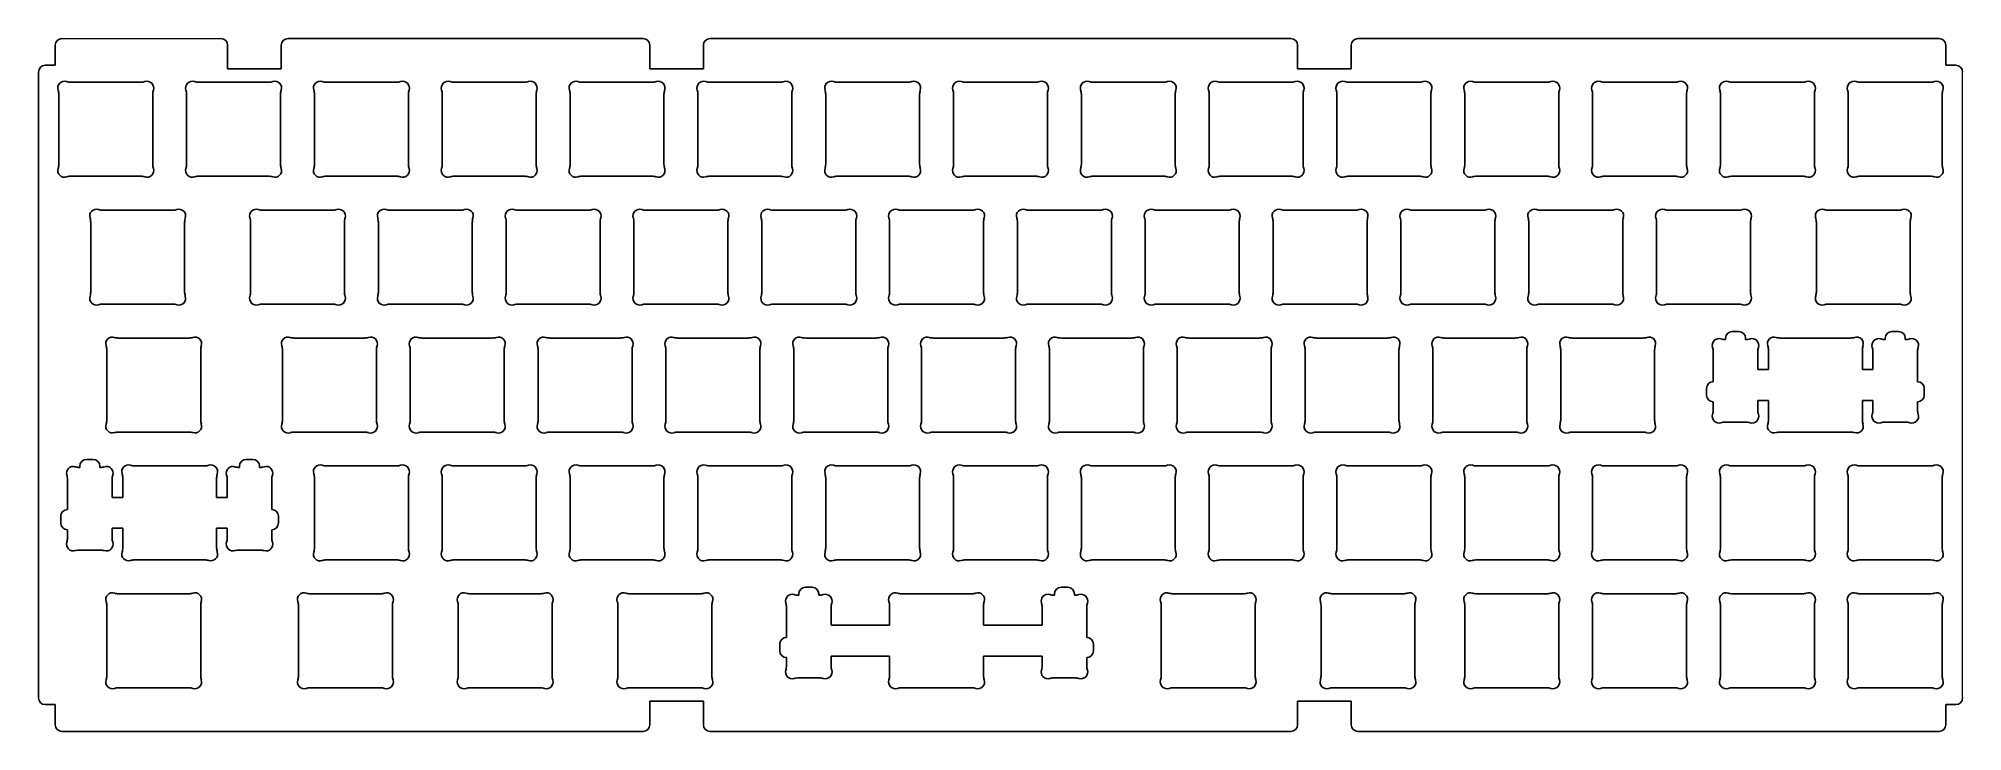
# Model space of a CAD drawing. Header units: millimetres. Extents: x 2769 to 3056, y 1000 to 1103.
import ezdxf

# ---------------------------------------------------------------- set-up
doc = ezdxf.new("R2010")
doc.units = ezdxf.units.MM

# ---------------------------------------------------------------- blocks, each defined once
blk = doc.blocks.new('*U5')
for p, q in [((-5.22, 7), (5.22, 7)), ((-7, 5.22), (-7, -5.22)), ((7, 5.22), (7, -5.22)), ((-5.22, -7), (5.22, -7))]:
    blk.add_line(p, q)
for centre, radius, start, end in [((-6.15, 6.15), 1, 72.0237, 197.9763), ((-9, 5.22), 2, 0, 17.9763), ((-5.22, 9), 2, 252.0237, 270), ((5.22, 9), 2, 270, 287.9763), ((6.15, 6.15), 1, 342.0237, 107.9763), ((9, 5.22), 2, 162.0237, 180), ((-9, -5.22), 2, 342.0237, 0), ((9, -5.22), 2, 180, 197.9763), ((-6.15, -6.15), 1, 162.0237, 287.9763), ((-5.22, -9), 2, 90, 107.9763), ((5.22, -9), 2, 72.0237, 90), ((6.15, -6.15), 1, 252.0237, 17.9763)]:
    blk.add_arc(centre, radius, start, end)
blk = doc.blocks.new('*U6')
at = {"color": 0, "linetype": 'ByBlock', "lineweight": -2, "transparency": 16777216}
for p in [(0, 0), (19.05, 0), (38.1, 0), (57.15, 0), (76.2, 0), (95.25, 0), (114.3, 0), (133.35, 0), (152.4, 0), (171.45, 0), (190.5, 0), (209.55, 0), (228.6, 0), (247.65, 0), (266.7, 0)]:
    blk.add_blockref('*U5', p, dxfattribs=at)
blk = doc.blocks.new('*U9')
for p, q in [((-5.22, 7), (5.22, 7)), ((-7, 5.22), (-7, -5.22)), ((7, 5.22), (7, -5.22)), ((-5.22, -7), (5.22, -7))]:
    blk.add_line(p, q)
for centre, radius, start, end in [((-6.15, 6.15), 1, 72.0237, 197.9763), ((-9, 5.22), 2, 0, 17.9763), ((-5.22, 9), 2, 252.0237, 270), ((5.22, 9), 2, 270, 287.9763), ((6.15, 6.15), 1, 342.0237, 107.9763), ((9, 5.22), 2, 162.0237, 180), ((-9, -5.22), 2, 342.0237, 0), ((9, -5.22), 2, 180, 197.9763), ((-6.15, -6.15), 1, 162.0237, 287.9763), ((-5.22, -9), 2, 90, 107.9763), ((5.22, -9), 2, 72.0237, 90), ((6.15, -6.15), 1, 252.0237, 17.9763)]:
    blk.add_arc(centre, radius, start, end)
blk = doc.blocks.new('*U10')
at = {"color": 0, "linetype": 'ByBlock', "lineweight": -2, "transparency": 16777216}
for p in [(0, 0), (19.05, 0), (38.1, 0), (57.15, 0), (76.2, 0), (95.25, 0), (114.3, 0), (133.35, 0), (152.4, 0), (171.45, 0), (190.5, 0)]:
    blk.add_blockref('*U9', p, dxfattribs=at)
blk = doc.blocks.new('*U11')
for p, q in [((-5.22, 7), (5.22, 7)), ((-7, 5.22), (-7, -5.22)), ((7, 5.22), (7, -5.22)), ((-5.22, -7), (5.22, -7))]:
    blk.add_line(p, q)
for centre, radius, start, end in [((-6.15, 6.15), 1, 72.0237, 197.9763), ((-9, 5.22), 2, 0, 17.9763), ((-5.22, 9), 2, 252.0237, 270), ((5.22, 9), 2, 270, 287.9763), ((6.15, 6.15), 1, 342.0237, 107.9763), ((9, 5.22), 2, 162.0237, 180), ((-9, -5.22), 2, 342.0237, 0), ((9, -5.22), 2, 180, 197.9763), ((-6.15, -6.15), 1, 162.0237, 287.9763), ((-5.22, -9), 2, 90, 107.9763), ((5.22, -9), 2, 72.0237, 90), ((6.15, -6.15), 1, 252.0237, 17.9763)]:
    blk.add_arc(centre, radius, start, end)
blk = doc.blocks.new('*U12')
at = {"color": 0, "linetype": 'ByBlock', "lineweight": -2, "transparency": 16777216}
for p in [(0, 0), (19.05, 0), (38.1, 0), (57.15, 0), (76.2, 0), (95.25, 0), (114.3, 0), (133.35, 0), (152.4, 0), (171.45, 0), (190.5, 0), (209.55, 0), (228.6, 0)]:
    blk.add_blockref('*U11', p, dxfattribs=at)
blk = doc.blocks.new('*U13')
for p, q in [((-5.22, 7), (5.22, 7)), ((-7, 5.22), (-7, -5.22)), ((7, 5.22), (7, -5.22)), ((-5.22, -7), (5.22, -7))]:
    blk.add_line(p, q)
for centre, radius, start, end in [((-6.15, 6.15), 1, 72.0237, 197.9763), ((-9, 5.22), 2, 0, 17.9763), ((-5.22, 9), 2, 252.0237, 270), ((5.22, 9), 2, 270, 287.9763), ((6.15, 6.15), 1, 342.0237, 107.9763), ((9, 5.22), 2, 162.0237, 180), ((-9, -5.22), 2, 342.0237, 0), ((9, -5.22), 2, 180, 197.9763), ((-6.15, -6.15), 1, 162.0237, 287.9763), ((-5.22, -9), 2, 90, 107.9763), ((5.22, -9), 2, 72.0237, 90), ((6.15, -6.15), 1, 252.0237, 17.9763)]:
    blk.add_arc(centre, radius, start, end)
blk = doc.blocks.new('*U14')
at = {"color": 0, "linetype": 'ByBlock', "lineweight": -2, "transparency": 16777216}
for p in [(0, 0), (23.8125, 0), (47.625, 0)]:
    blk.add_blockref('*U13', p, dxfattribs=at)
blk = doc.blocks.new('*U15')
for p, q in [((-5.22, 7), (5.22, 7)), ((-7, 5.22), (-7, -5.22)), ((7, 5.22), (7, -5.22)), ((-5.22, -7), (5.22, -7))]:
    blk.add_line(p, q)
for centre, radius, start, end in [((-6.15, 6.15), 1, 72.0237, 197.9763), ((-9, 5.22), 2, 0, 17.9763), ((-5.22, 9), 2, 252.0237, 270), ((5.22, 9), 2, 270, 287.9763), ((6.15, 6.15), 1, 342.0237, 107.9763), ((9, 5.22), 2, 162.0237, 180), ((-9, -5.22), 2, 342.0237, 0), ((9, -5.22), 2, 180, 197.9763), ((-6.15, -6.15), 1, 162.0237, 287.9763), ((-5.22, -9), 2, 90, 107.9763), ((5.22, -9), 2, 72.0237, 90), ((6.15, -6.15), 1, 252.0237, 17.9763)]:
    blk.add_arc(centre, radius, start, end)
blk = doc.blocks.new('*U16')
at = {"color": 0, "linetype": 'ByBlock', "lineweight": -2, "transparency": 16777216}
for p in [(0, 0), (19.05, 0), (38.1, 0), (57.15, 0)]:
    blk.add_blockref('*U15', p, dxfattribs=at)

msp = doc.modelspace()

# ---------------------------------------------------------------- linework, layer by layer
for p, q in [((2771.31, 1101.91), (2771.31, 1098.91)), ((2797, 1101.91), (2797, 1098.41)), ((2805, 1101.91), (2805, 1098.41)), ((2806, 1102.91), (2858.91, 1102.91)), ((2859.91, 1101.91), (2859.91, 1098.41)), ((2867.91, 1101.91), (2867.91, 1098.41)), ((2868.91, 1102.91), (2955.46, 1102.91)), ((2956.46, 1101.91), (2956.46, 1098.41)), ((2964.46, 1101.91), (2964.46, 1098.41)), ((3052.06, 1102.91), (2965.46, 1102.91)), ((3053.06, 1101.91), (3053.06, 1098.91)), ((2769.81, 1098.91), (2771.31, 1098.91)), ((2797, 1098.41), (2805, 1098.41)), ((2859.91, 1098.41), (2867.91, 1098.41)), ((2956.46, 1098.41), (2964.46, 1098.41)), ((3053.06, 1098.91), (3054.56, 1098.91)), ((2776.59, 1075.55), (2776.59, 1065.11)), ((2778.37, 1077.33), (2788.81, 1077.33)), ((2790.59, 1075.55), (2790.59, 1065.11)), ((2800.41, 1075.55), (2800.41, 1065.11)), ((2802.19, 1077.33), (2812.63, 1077.33)), ((2814.41, 1075.55), (2814.41, 1065.11)), ((2819.46, 1075.55), (2819.46, 1065.11)), ((2821.24, 1077.33), (2831.68, 1077.33)), ((2833.46, 1075.55), (2833.46, 1065.11)), ((2838.51, 1075.55), (2838.51, 1065.11)), ((2840.29, 1077.33), (2850.73, 1077.33)), ((2852.51, 1075.55), (2852.51, 1065.11)), ((2857.56, 1075.55), (2857.56, 1065.11)), ((2859.34, 1077.33), (2869.78, 1077.33)), ((2871.56, 1075.55), (2871.56, 1065.11)), ((2876.61, 1075.55), (2876.61, 1065.11)), ((2878.39, 1077.33), (2888.83, 1077.33)), ((2890.61, 1075.55), (2890.61, 1065.11)), ((2895.66, 1075.55), (2895.66, 1065.11)), ((2897.44, 1077.33), (2907.88, 1077.33)), ((2909.66, 1075.55), (2909.66, 1065.11)), ((2914.71, 1075.55), (2914.71, 1065.11)), ((2916.49, 1077.33), (2926.93, 1077.33)), ((2928.71, 1075.55), (2928.71, 1065.11)), ((2933.76, 1075.55), (2933.76, 1065.11)), ((2935.54, 1077.33), (2945.98, 1077.33)), ((2947.76, 1075.55), (2947.76, 1065.11)), ((2952.81, 1075.55), (2952.81, 1065.11)), ((2954.59, 1077.33), (2965.03, 1077.33)), ((2966.81, 1075.55), (2966.81, 1065.11)), ((2971.86, 1075.55), (2971.86, 1065.11)), ((2973.64, 1077.33), (2984.08, 1077.33)), ((2985.86, 1075.55), (2985.86, 1065.11)), ((2990.91, 1075.55), (2990.91, 1065.11)), ((2992.69, 1077.33), (3003.13, 1077.33)), ((3004.91, 1075.55), (3004.91, 1065.11)), ((3009.96, 1075.55), (3009.96, 1065.11)), ((3011.74, 1077.33), (3022.18, 1077.33)), ((3023.96, 1075.55), (3023.96, 1065.11)), ((3033.77, 1075.55), (3033.77, 1065.11)), ((3035.55, 1077.33), (3045.99, 1077.33)), ((3047.77, 1075.55), (3047.77, 1065.11)), ((2778.37, 1063.33), (2788.81, 1063.33)), ((2802.19, 1063.33), (2812.63, 1063.33)), ((2821.24, 1063.33), (2831.68, 1063.33)), ((2840.29, 1063.33), (2850.73, 1063.33)), ((2859.34, 1063.33), (2869.78, 1063.33)), ((2878.39, 1063.33), (2888.83, 1063.33)), ((2897.44, 1063.33), (2907.88, 1063.33)), ((2916.49, 1063.33), (2926.93, 1063.33)), ((2935.54, 1063.33), (2945.98, 1063.33)), ((2954.59, 1063.33), (2965.03, 1063.33)), ((2973.64, 1063.33), (2984.08, 1063.33)), ((2992.69, 1063.33), (3003.13, 1063.33)), ((3011.74, 1063.33), (3022.18, 1063.33)), ((3035.55, 1063.33), (3045.99, 1063.33)), ((2780.75, 1058.28), (2791.2, 1058.28)), ((3020.23, 1058.25), (3020.23, 1058.05)), ((3021.23, 1059.25), (3022.23, 1059.25)), ((3023.23, 1058.25), (3023.23, 1058.05)), ((3038.85, 1058.28), (3028.4, 1058.28)), ((3044.03, 1058.25), (3044.03, 1058.05)), ((3046.03, 1059.25), (3045.03, 1059.25)), ((3047.03, 1058.25), (3047.03, 1058.05)), ((2778.98, 1056.5), (2778.98, 1046.06)), ((2792.98, 1056.5), (2792.98, 1046.06)), ((3018.4, 1056.27), (3018.4, 1051.78)), ((3020.18, 1058.05), (3020.23, 1058.05)), ((3023.27, 1058.05), (3023.23, 1058.05)), ((3025.05, 1053.58), (3025.05, 1056.27)), ((3026.63, 1056.5), (3026.63, 1053.58)), ((3040.63, 1056.5), (3040.63, 1053.58)), ((3042.2, 1053.58), (3042.2, 1056.27)), ((3043.98, 1058.05), (3044.03, 1058.05)), ((3047.07, 1058.05), (3047.03, 1058.05)), ((3048.85, 1056.27), (3048.85, 1051.78)), ((3026.63, 1053.58), (3025.05, 1053.58)), ((3040.63, 1053.58), (3042.2, 1053.58)), ((3017.4, 1050.78), (3017.4, 1049.78)), ((3049.85, 1050.78), (3049.85, 1049.78)), ((3018.4, 1047.53), (3018.4, 1048.78)), ((3025.05, 1047.53), (3025.05, 1048.98)), ((3026.63, 1048.98), (3025.05, 1048.98)), ((3026.63, 1048.98), (3026.63, 1046.06)), ((3040.63, 1048.98), (3040.63, 1046.06)), ((3040.63, 1048.98), (3042.2, 1048.98)), ((3042.2, 1047.53), (3042.2, 1048.98)), ((3048.85, 1047.53), (3048.85, 1048.78)), ((2780.75, 1044.28), (2791.2, 1044.28)), ((3020.18, 1045.75), (3023.27, 1045.75)), ((3038.85, 1044.28), (3028.4, 1044.28)), ((3047.07, 1045.75), (3043.98, 1045.75)), ((2774.91, 1039), (2774.96, 1039)), ((2774.96, 1039.2), (2774.96, 1039)), ((2775.96, 1040.2), (2776.96, 1040.2)), ((2777.96, 1039.2), (2777.96, 1039)), ((2778, 1039), (2777.96, 1039)), ((2793.58, 1039.23), (2783.14, 1039.23)), ((2798.71, 1039), (2798.76, 1039)), ((2798.76, 1039.2), (2798.76, 1039)), ((2800.76, 1040.2), (2799.76, 1040.2)), ((2801.76, 1039.2), (2801.76, 1039)), ((2801.8, 1039), (2801.76, 1039)), ((2773.13, 1037.22), (2773.13, 1032.73)), ((2779.78, 1034.53), (2779.78, 1037.22)), ((2781.36, 1037.45), (2781.36, 1034.53)), ((2795.36, 1037.45), (2795.36, 1034.53)), ((2796.93, 1034.53), (2796.93, 1037.22)), ((2803.58, 1037.22), (2803.58, 1032.73)), ((2781.36, 1034.53), (2779.78, 1034.53)), ((2795.36, 1034.53), (2796.93, 1034.53)), ((2772.13, 1031.73), (2772.13, 1030.73)), ((2773.13, 1028.48), (2773.13, 1029.73)), ((2781.36, 1029.93), (2779.78, 1029.93)), ((2779.78, 1028.48), (2779.78, 1029.93)), ((2781.36, 1029.93), (2781.36, 1027.01)), ((2795.36, 1029.93), (2796.93, 1029.93)), ((2795.36, 1029.93), (2795.36, 1027.01)), ((2796.93, 1028.48), (2796.93, 1029.93)), ((2803.58, 1028.48), (2803.58, 1029.73)), ((2804.58, 1031.73), (2804.58, 1030.73)), ((2774.91, 1026.7), (2778, 1026.7)), ((2801.8, 1026.7), (2798.71, 1026.7)), ((2793.58, 1025.23), (2783.14, 1025.23)), ((2883.11, 1021.15), (2884.11, 1021.15)), ((2922.21, 1021.15), (2921.21, 1021.15)), ((2778.98, 1018.4), (2778.98, 1007.96)), ((2780.75, 1020.18), (2791.2, 1020.18)), ((2792.98, 1018.4), (2792.98, 1007.96)), ((2880.28, 1018.17), (2880.28, 1013.68)), ((2882.06, 1019.95), (2882.11, 1019.95)), ((2882.11, 1020.15), (2882.11, 1019.95)), ((2885.11, 1020.15), (2885.11, 1019.95)), ((2885.15, 1019.95), (2885.11, 1019.95)), ((2886.93, 1015.48), (2886.93, 1018.17)), ((2895.66, 1018.4), (2895.66, 1015.48)), ((2907.88, 1020.18), (2897.44, 1020.18)), ((2909.66, 1018.4), (2909.66, 1015.48)), ((2918.38, 1015.48), (2918.38, 1018.17)), ((2920.16, 1019.95), (2920.21, 1019.95)), ((2920.21, 1020.15), (2920.21, 1019.95)), ((2923.21, 1020.15), (2923.21, 1019.95)), ((2923.25, 1019.95), (2923.21, 1019.95)), ((2925.03, 1018.17), (2925.03, 1013.68)), ((2936.14, 1018.4), (2936.14, 1007.96)), ((2937.92, 1020.18), (2948.36, 1020.18)), ((2950.14, 1018.4), (2950.14, 1007.96)), ((2959.95, 1018.4), (2959.95, 1007.96)), ((2961.73, 1020.18), (2972.17, 1020.18)), ((2973.95, 1018.4), (2973.95, 1007.96)), ((2886.93, 1015.48), (2895.66, 1015.48)), ((2909.66, 1015.48), (2918.38, 1015.48)), ((2879.28, 1012.68), (2879.28, 1011.68)), ((2926.03, 1012.68), (2926.03, 1011.68)), ((2880.28, 1009.43), (2880.28, 1010.68)), ((2886.93, 1009.43), (2886.93, 1010.88)), ((2886.93, 1010.88), (2895.66, 1010.88)), ((2895.66, 1010.88), (2895.66, 1007.96)), ((2909.66, 1010.88), (2909.66, 1007.96)), ((2909.66, 1010.88), (2918.38, 1010.88)), ((2918.38, 1009.43), (2918.38, 1010.88)), ((2925.03, 1009.43), (2925.03, 1010.68)), ((2882.06, 1007.65), (2885.15, 1007.65)), ((2923.25, 1007.65), (2920.16, 1007.65)), ((2769.81, 1003.66), (2771.31, 1003.66)), ((2771.31, 1000.66), (2771.31, 1003.66)), ((2780.75, 1006.18), (2791.2, 1006.18)), ((2859.91, 1004.16), (2867.91, 1004.16)), ((2859.91, 1000.66), (2859.91, 1004.16)), ((2867.91, 1000.66), (2867.91, 1004.16)), ((2907.88, 1006.18), (2897.44, 1006.18)), ((2937.92, 1006.18), (2948.36, 1006.18)), ((2956.46, 1004.16), (2964.46, 1004.16)), ((2956.46, 1000.66), (2956.46, 1004.16)), ((2961.73, 1006.18), (2972.17, 1006.18)), ((2964.46, 1000.66), (2964.46, 1004.16)), ((3053.06, 1000.66), (3053.06, 1003.66)), ((3053.06, 1003.66), (3054.56, 1003.66)), ((2772.31, 999.66), (2858.91, 999.66)), ((2955.46, 999.66), (2868.91, 999.66)), ((3052.06, 999.66), (2965.46, 999.66))]:
    msp.add_line(p, q)
at = {"color": 7, "linetype": 'Continuous', "lineweight": 13, "ltscale": 0.004204}
msp.add_line((2772.31, 1102.91), (2796, 1102.91), dxfattribs=at)
at = {"linetype": 'Continuous'}
msp.add_line((2768.81, 1097.91), (2768.81, 1004.66), dxfattribs=at)
at = {"color": 7, "linetype": 'Continuous', "lineweight": 13, "ltscale": 0.027756}
msp.add_line((3055.56, 1004.66), (3055.56, 1097.91), dxfattribs=at)
for centre, radius, start, end in [((2772.31, 1101.91), 1, 90, 180), ((2796, 1101.91), 1, 0, 90), ((2806, 1101.91), 1, 90, 180), ((2858.91, 1101.91), 1, 0, 90), ((2868.91, 1101.91), 1, 90, 180), ((2955.46, 1101.91), 1, 0, 90), ((2965.46, 1101.91), 1, 90, 180), ((3052.06, 1101.91), 1, 0, 90), ((2769.81, 1097.91), 1, 90, 180), ((3054.56, 1097.91), 1, 0, 90), ((2777.45, 1076.48), 1, 72.0237, 197.9763), ((2774.59, 1075.55), 2, 0, 17.9763), ((2778.37, 1079.33), 2, 252.0237, 270), ((2788.81, 1079.33), 2, 270, 287.9763), ((2789.74, 1076.48), 1, 342.0237, 107.9763), ((2792.59, 1075.55), 2, 162.0237, 180), ((2801.26, 1076.48), 1, 72.0237, 197.9763), ((2798.41, 1075.55), 2, 0, 17.9763), ((2802.19, 1079.33), 2, 252.0237, 270), ((2812.63, 1079.33), 2, 270, 287.9763), ((2813.55, 1076.48), 1, 342.0237, 107.9763), ((2816.41, 1075.55), 2, 162.0237, 180), ((2820.31, 1076.48), 1, 72.0237, 197.9763), ((2817.46, 1075.55), 2, 0, 17.9763), ((2821.24, 1079.33), 2, 252.0237, 270), ((2831.68, 1079.33), 2, 270, 287.9763), ((2832.6, 1076.48), 1, 342.0237, 107.9763), ((2835.46, 1075.55), 2, 162.0237, 180), ((2839.36, 1076.48), 1, 72.0237, 197.9763), ((2836.51, 1075.55), 2, 0, 17.9763), ((2840.29, 1079.33), 2, 252.0237, 270), ((2850.73, 1079.33), 2, 270, 287.9763), ((2851.65, 1076.48), 1, 342.0237, 107.9763), ((2854.51, 1075.55), 2, 162.0237, 180), ((2858.41, 1076.48), 1, 72.0237, 197.9763), ((2855.56, 1075.55), 2, 0, 17.9763), ((2859.34, 1079.33), 2, 252.0237, 270), ((2869.78, 1079.33), 2, 270, 287.9763), ((2870.7, 1076.48), 1, 342.0237, 107.9763), ((2873.56, 1075.55), 2, 162.0237, 180), ((2877.46, 1076.48), 1, 72.0237, 197.9763), ((2874.61, 1075.55), 2, 0, 17.9763), ((2878.39, 1079.33), 2, 252.0237, 270), ((2888.83, 1079.33), 2, 270, 287.9763), ((2889.75, 1076.48), 1, 342.0237, 107.9763), ((2892.61, 1075.55), 2, 162.0237, 180), ((2896.51, 1076.48), 1, 72.0237, 197.9763), ((2893.66, 1075.55), 2, 0, 17.9763), ((2897.44, 1079.33), 2, 252.0237, 270), ((2907.88, 1079.33), 2, 270, 287.9763), ((2908.8, 1076.48), 1, 342.0237, 107.9763), ((2911.66, 1075.55), 2, 162.0237, 180), ((2915.56, 1076.48), 1, 72.0237, 197.9763), ((2912.71, 1075.55), 2, 0, 17.9763), ((2916.49, 1079.33), 2, 252.0237, 270), ((2926.93, 1079.33), 2, 270, 287.9763), ((2927.85, 1076.48), 1, 342.0237, 107.9763), ((2930.71, 1075.55), 2, 162.0237, 180), ((2934.61, 1076.48), 1, 72.0237, 197.9763), ((2931.76, 1075.55), 2, 0, 17.9763), ((2935.54, 1079.33), 2, 252.0237, 270), ((2945.98, 1079.33), 2, 270, 287.9763), ((2946.9, 1076.48), 1, 342.0237, 107.9763), ((2949.76, 1075.55), 2, 162.0237, 180), ((2953.66, 1076.48), 1, 72.0237, 197.9763), ((2950.81, 1075.55), 2, 0, 17.9763), ((2954.59, 1079.33), 2, 252.0237, 270), ((2965.03, 1079.33), 2, 270, 287.9763), ((2965.95, 1076.48), 1, 342.0237, 107.9763), ((2968.81, 1075.55), 2, 162.0237, 180), ((2972.71, 1076.48), 1, 72.0237, 197.9763), ((2969.86, 1075.55), 2, 0, 17.9763), ((2973.64, 1079.33), 2, 252.0237, 270), ((2984.08, 1079.33), 2, 270, 287.9763), ((2985, 1076.48), 1, 342.0237, 107.9763), ((2987.86, 1075.55), 2, 162.0237, 180), ((2991.76, 1076.48), 1, 72.0237, 197.9763), ((2988.91, 1075.55), 2, 0, 17.9763), ((2992.69, 1079.33), 2, 252.0237, 270), ((3003.13, 1079.33), 2, 270, 287.9763), ((3004.05, 1076.48), 1, 342.0237, 107.9763), ((3006.91, 1075.55), 2, 162.0237, 180), ((3010.81, 1076.48), 1, 72.0237, 197.9763), ((3007.96, 1075.55), 2, 0, 17.9763), ((3011.74, 1079.33), 2, 252.0237, 270), ((3022.18, 1079.33), 2, 270, 287.9763), ((3023.1, 1076.48), 1, 342.0237, 107.9763), ((3025.96, 1075.55), 2, 162.0237, 180), ((3034.62, 1076.48), 1, 72.0237, 197.9763), ((3031.77, 1075.55), 2, 0, 17.9763), ((3035.55, 1079.33), 2, 252.0237, 270), ((3045.99, 1079.33), 2, 270, 287.9763), ((3046.92, 1076.48), 1, 342.0237, 107.9763), ((3049.77, 1075.55), 2, 162.0237, 180), ((2777.45, 1064.19), 1, 162.0237, 287.9763), ((2774.59, 1065.11), 2, 342.0237, 0), ((2789.74, 1064.19), 1, 252.0237, 17.9763), ((2792.59, 1065.11), 2, 180, 197.9763), ((2801.26, 1064.19), 1, 162.0237, 287.9763), ((2798.41, 1065.11), 2, 342.0237, 0), ((2813.55, 1064.19), 1, 252.0237, 17.9763), ((2816.41, 1065.11), 2, 180, 197.9763), ((2820.31, 1064.19), 1, 162.0237, 287.9763), ((2817.46, 1065.11), 2, 342.0237, 0), ((2832.6, 1064.19), 1, 252.0237, 17.9763), ((2835.46, 1065.11), 2, 180, 197.9763), ((2839.36, 1064.19), 1, 162.0237, 287.9763), ((2836.51, 1065.11), 2, 342.0237, 0), ((2851.65, 1064.19), 1, 252.0237, 17.9763), ((2854.51, 1065.11), 2, 180, 197.9763), ((2858.41, 1064.19), 1, 162.0237, 287.9763), ((2855.56, 1065.11), 2, 342.0237, 0), ((2870.7, 1064.19), 1, 252.0237, 17.9763), ((2873.56, 1065.11), 2, 180, 197.9763), ((2877.46, 1064.19), 1, 162.0237, 287.9763), ((2874.61, 1065.11), 2, 342.0237, 0), ((2889.75, 1064.19), 1, 252.0237, 17.9763), ((2892.61, 1065.11), 2, 180, 197.9763), ((2896.51, 1064.19), 1, 162.0237, 287.9763), ((2893.66, 1065.11), 2, 342.0237, 0), ((2908.8, 1064.19), 1, 252.0237, 17.9763), ((2911.66, 1065.11), 2, 180, 197.9763), ((2915.56, 1064.19), 1, 162.0237, 287.9763), ((2912.71, 1065.11), 2, 342.0237, 0), ((2927.85, 1064.19), 1, 252.0237, 17.9763), ((2930.71, 1065.11), 2, 180, 197.9763), ((2934.61, 1064.19), 1, 162.0237, 287.9763), ((2931.76, 1065.11), 2, 342.0237, 0), ((2946.9, 1064.19), 1, 252.0237, 17.9763), ((2949.76, 1065.11), 2, 180, 197.9763), ((2953.66, 1064.19), 1, 162.0237, 287.9763), ((2950.81, 1065.11), 2, 342.0237, 0), ((2965.95, 1064.19), 1, 252.0237, 17.9763), ((2968.81, 1065.11), 2, 180, 197.9763), ((2972.71, 1064.19), 1, 162.0237, 287.9763), ((2969.86, 1065.11), 2, 342.0237, 0), ((2985, 1064.19), 1, 252.0237, 17.9763), ((2987.86, 1065.11), 2, 180, 197.9763), ((2991.76, 1064.19), 1, 162.0237, 287.9763), ((2988.91, 1065.11), 2, 342.0237, 0), ((3004.05, 1064.19), 1, 252.0237, 17.9763), ((3006.91, 1065.11), 2, 180, 197.9763), ((3010.81, 1064.19), 1, 162.0237, 287.9763), ((3007.96, 1065.11), 2, 342.0237, 0), ((3023.1, 1064.19), 1, 252.0237, 17.9763), ((3025.96, 1065.11), 2, 180, 197.9763), ((3034.62, 1064.19), 1, 162.0237, 287.9763), ((3031.77, 1065.11), 2, 342.0237, 0), ((3046.92, 1064.19), 1, 252.0237, 17.9763), ((3049.77, 1065.11), 2, 180, 197.9763), ((2778.37, 1061.33), 2, 90, 107.9763), ((2788.81, 1061.33), 2, 72.0237, 90), ((2802.19, 1061.33), 2, 90, 107.9763), ((2812.63, 1061.33), 2, 72.0237, 90), ((2821.24, 1061.33), 2, 90, 107.9763), ((2831.68, 1061.33), 2, 72.0237, 90), ((2840.29, 1061.33), 2, 90, 107.9763), ((2850.73, 1061.33), 2, 72.0237, 90), ((2859.34, 1061.33), 2, 90, 107.9763), ((2869.78, 1061.33), 2, 72.0237, 90), ((2878.39, 1061.33), 2, 90, 107.9763), ((2888.83, 1061.33), 2, 72.0237, 90), ((2897.44, 1061.33), 2, 90, 107.9763), ((2907.88, 1061.33), 2, 72.0237, 90), ((2916.49, 1061.33), 2, 90, 107.9763), ((2926.93, 1061.33), 2, 72.0237, 90), ((2935.54, 1061.33), 2, 90, 107.9763), ((2945.98, 1061.33), 2, 72.0237, 90), ((2954.59, 1061.33), 2, 90, 107.9763), ((2965.03, 1061.33), 2, 72.0237, 90), ((2973.64, 1061.33), 2, 90, 107.9763), ((2984.08, 1061.33), 2, 72.0237, 90), ((2992.69, 1061.33), 2, 90, 107.9763), ((3003.13, 1061.33), 2, 72.0237, 90), ((3011.74, 1061.33), 2, 90, 107.9763), ((3022.18, 1061.33), 2, 72.0237, 90), ((3035.55, 1061.33), 2, 90, 107.9763), ((3045.99, 1061.33), 2, 72.0237, 90), ((2779.83, 1057.43), 1, 72.0237, 197.9763), ((2780.75, 1060.28), 2, 252.0237, 270), ((2791.2, 1060.28), 2, 270, 287.9763), ((2792.12, 1057.43), 1, 342.0237, 107.9763), ((3019.25, 1057.2), 1, 72.0237, 197.9763), ((3020.18, 1060.05), 2, 252.0237, 270), ((3021.23, 1058.25), 1, 90, 180), ((3022.23, 1058.25), 1, 0, 90), ((3023.27, 1060.05), 2, 270, 287.9763), ((3024.2, 1057.2), 1, 342.0237, 107.9763), ((3027.48, 1057.43), 1, 72.0237, 197.9763), ((3028.4, 1060.28), 2, 252.0237, 270), ((3038.85, 1060.28), 2, 270, 287.9763), ((3039.77, 1057.43), 1, 342.0237, 107.9763), ((3043.05, 1057.2), 1, 72.0237, 197.9763), ((3043.98, 1060.05), 2, 252.0237, 270), ((3045.03, 1058.25), 1, 90, 180), ((3046.03, 1058.25), 1, 0, 90), ((3047.07, 1060.05), 2, 270, 287.9763), ((3048, 1057.2), 1, 342.0237, 107.9763), ((2776.98, 1056.5), 2, 0, 17.9763), ((2794.98, 1056.5), 2, 162.0237, 180), ((3016.4, 1056.27), 2, 0, 17.9763), ((3027.05, 1056.27), 2, 162.0237, 180), ((3024.63, 1056.5), 2, 0, 17.9763), ((3042.63, 1056.5), 2, 162.0237, 180), ((3040.2, 1056.27), 2, 0, 17.9763), ((3050.85, 1056.27), 2, 162.0237, 180), ((3018.4, 1050.78), 1, 90, 180), ((3018.4, 1049.78), 1, 180, 270), ((3048.85, 1050.78), 1, 0, 90), ((3048.85, 1049.78), 1, 270, 0), ((3019.25, 1046.61), 1, 162.0237, 287.9763), ((3016.4, 1047.53), 2, 342.0237, 0), ((3024.2, 1046.61), 1, 252.0237, 17.9763), ((3027.05, 1047.53), 2, 180, 197.9763), ((3043.05, 1046.61), 1, 162.0237, 287.9763), ((3040.2, 1047.53), 2, 342.0237, 0), ((3048, 1046.61), 1, 252.0237, 17.9763), ((3050.85, 1047.53), 2, 180, 197.9763), ((2779.83, 1045.14), 1, 162.0237, 287.9763), ((2776.98, 1046.06), 2, 342.0237, 0), ((2780.75, 1042.28), 2, 90, 107.9763), ((2791.2, 1042.28), 2, 72.0237, 90), ((2792.12, 1045.14), 1, 252.0237, 17.9763), ((2794.98, 1046.06), 2, 180, 197.9763), ((3020.18, 1043.75), 2, 90, 107.9763), ((3023.27, 1043.75), 2, 72.0237, 90), ((3027.48, 1045.14), 1, 162.0237, 287.9763), ((3024.63, 1046.06), 2, 342.0237, 0), ((3028.4, 1042.28), 2, 90, 107.9763), ((3038.85, 1042.28), 2, 72.0237, 90), ((3039.77, 1045.14), 1, 252.0237, 17.9763), ((3042.63, 1046.06), 2, 180, 197.9763), ((3043.98, 1043.75), 2, 90, 107.9763), ((3047.07, 1043.75), 2, 72.0237, 90), ((2773.99, 1038.15), 1, 72.0237, 197.9763), ((2774.91, 1041), 2, 252.0237, 270), ((2775.96, 1039.2), 1, 90, 180), ((2776.96, 1039.2), 1, 0, 90), ((2778, 1041), 2, 270, 287.9763), ((2778.93, 1038.15), 1, 342.0237, 107.9763), ((2782.21, 1038.38), 1, 72.0237, 197.9763), ((2779.36, 1037.45), 2, 0, 17.9763), ((2783.14, 1041.23), 2, 252.0237, 270), ((2793.58, 1041.23), 2, 270, 287.9763), ((2794.5, 1038.38), 1, 342.0237, 107.9763), ((2797.36, 1037.45), 2, 162.0237, 180), ((2797.79, 1038.15), 1, 72.0237, 197.9763), ((2798.71, 1041), 2, 252.0237, 270), ((2799.76, 1039.2), 1, 90, 180), ((2800.76, 1039.2), 1, 0, 90), ((2801.8, 1041), 2, 270, 287.9763), ((2802.73, 1038.15), 1, 342.0237, 107.9763), ((2771.13, 1037.22), 2, 0, 17.9763), ((2781.78, 1037.22), 2, 162.0237, 180), ((2794.93, 1037.22), 2, 0, 17.9763), ((2805.58, 1037.22), 2, 162.0237, 180), ((2773.13, 1031.73), 1, 90, 180), ((2803.58, 1031.73), 1, 0, 90), ((2773.13, 1030.73), 1, 180, 270), ((2803.58, 1030.73), 1, 270, 0), ((2773.99, 1027.56), 1, 162.0237, 287.9763), ((2771.13, 1028.48), 2, 342.0237, 0), ((2774.91, 1024.7), 2, 90, 107.9763), ((2778, 1024.7), 2, 72.0237, 90), ((2778.93, 1027.56), 1, 252.0237, 17.9763), ((2781.78, 1028.48), 2, 180, 197.9763), ((2779.36, 1027.01), 2, 342.0237, 0), ((2797.36, 1027.01), 2, 180, 197.9763), ((2797.79, 1027.56), 1, 162.0237, 287.9763), ((2794.93, 1028.48), 2, 342.0237, 0), ((2798.71, 1024.7), 2, 90, 107.9763), ((2801.8, 1024.7), 2, 72.0237, 90), ((2802.73, 1027.56), 1, 252.0237, 17.9763), ((2805.58, 1028.48), 2, 180, 197.9763), ((2782.21, 1026.09), 1, 162.0237, 287.9763), ((2783.14, 1023.23), 2, 90, 107.9763), ((2793.58, 1023.23), 2, 72.0237, 90), ((2794.5, 1026.09), 1, 252.0237, 17.9763), ((2883.11, 1020.15), 1, 90, 180), ((2884.11, 1020.15), 1, 0, 90), ((2921.21, 1020.15), 1, 90, 180), ((2922.21, 1020.15), 1, 0, 90), ((2779.83, 1019.33), 1, 72.0237, 197.9763), ((2776.98, 1018.4), 2, 0, 17.9763), ((2780.75, 1022.18), 2, 252.0237, 270), ((2791.2, 1022.18), 2, 270, 287.9763), ((2792.12, 1019.33), 1, 342.0237, 107.9763), ((2794.98, 1018.4), 2, 162.0237, 180), ((2881.14, 1019.1), 1, 72.0237, 197.9763), ((2878.28, 1018.17), 2, 0, 17.9763), ((2882.06, 1021.95), 2, 252.0237, 270), ((2885.15, 1021.95), 2, 270, 287.9763), ((2886.08, 1019.1), 1, 342.0237, 107.9763), ((2888.93, 1018.17), 2, 162.0237, 180), ((2896.51, 1019.33), 1, 72.0237, 197.9763), ((2893.66, 1018.4), 2, 0, 17.9763), ((2897.44, 1022.18), 2, 252.0237, 270), ((2907.88, 1022.18), 2, 270, 287.9763), ((2908.8, 1019.33), 1, 342.0237, 107.9763), ((2911.66, 1018.4), 2, 162.0237, 180), ((2919.24, 1019.1), 1, 72.0237, 197.9763), ((2916.38, 1018.17), 2, 0, 17.9763), ((2920.16, 1021.95), 2, 252.0237, 270), ((2923.25, 1021.95), 2, 270, 287.9763), ((2924.18, 1019.1), 1, 342.0237, 107.9763), ((2927.03, 1018.17), 2, 162.0237, 180), ((2936.99, 1019.33), 1, 72.0237, 197.9763), ((2934.14, 1018.4), 2, 0, 17.9763), ((2937.92, 1022.18), 2, 252.0237, 270), ((2948.36, 1022.18), 2, 270, 287.9763), ((2949.28, 1019.33), 1, 342.0237, 107.9763), ((2952.14, 1018.4), 2, 162.0237, 180), ((2960.8, 1019.33), 1, 72.0237, 197.9763), ((2957.95, 1018.4), 2, 0, 17.9763), ((2961.73, 1022.18), 2, 252.0237, 270), ((2972.17, 1022.18), 2, 270, 287.9763), ((2973.1, 1019.33), 1, 342.0237, 107.9763), ((2975.95, 1018.4), 2, 162.0237, 180), ((2880.28, 1012.68), 1, 90, 180), ((2925.03, 1012.68), 1, 0, 90), ((2880.28, 1011.68), 1, 180, 270), ((2878.28, 1009.43), 2, 342.0237, 0), ((2888.93, 1009.43), 2, 180, 197.9763), ((2916.38, 1009.43), 2, 342.0237, 0), ((2925.03, 1011.68), 1, 270, 0), ((2927.03, 1009.43), 2, 180, 197.9763), ((2779.83, 1007.04), 1, 162.0237, 287.9763), ((2776.98, 1007.96), 2, 342.0237, 0), ((2792.12, 1007.04), 1, 252.0237, 17.9763), ((2794.98, 1007.96), 2, 180, 197.9763), ((2881.14, 1008.51), 1, 162.0237, 287.9763), ((2882.06, 1005.65), 2, 90, 107.9763), ((2885.15, 1005.65), 2, 72.0237, 90), ((2886.08, 1008.51), 1, 252.0237, 17.9763), ((2896.51, 1007.04), 1, 162.0237, 287.9763), ((2893.66, 1007.96), 2, 342.0237, 0), ((2908.8, 1007.04), 1, 252.0237, 17.9763), ((2911.66, 1007.96), 2, 180, 197.9763), ((2919.24, 1008.51), 1, 162.0237, 287.9763), ((2920.16, 1005.65), 2, 90, 107.9763), ((2923.25, 1005.65), 2, 72.0237, 90), ((2924.18, 1008.51), 1, 252.0237, 17.9763), ((2936.99, 1007.04), 1, 162.0237, 287.9763), ((2934.14, 1007.96), 2, 342.0237, 0), ((2949.28, 1007.04), 1, 252.0237, 17.9763), ((2952.14, 1007.96), 2, 180, 197.9763), ((2960.8, 1007.04), 1, 162.0237, 287.9763), ((2957.95, 1007.96), 2, 342.0237, 0), ((2973.1, 1007.04), 1, 252.0237, 17.9763), ((2975.95, 1007.96), 2, 180, 197.9763), ((2769.81, 1004.66), 1, 180, 270), ((2780.75, 1004.18), 2, 90, 107.9763), ((2791.2, 1004.18), 2, 72.0237, 90), ((2897.44, 1004.18), 2, 90, 107.9763), ((2907.88, 1004.18), 2, 72.0237, 90), ((2937.92, 1004.18), 2, 90, 107.9763), ((2948.36, 1004.18), 2, 72.0237, 90), ((2961.73, 1004.18), 2, 90, 107.9763), ((2972.17, 1004.18), 2, 72.0237, 90), ((3054.56, 1004.66), 1, 270, 0), ((2772.31, 1000.66), 1, 180, 270), ((2858.91, 1000.66), 1, 270, 0), ((2868.91, 1000.66), 1, 180, 270), ((2955.46, 1000.66), 1, 270, 0), ((2965.46, 1000.66), 1, 180, 270), ((3052.06, 1000.66), 1, 270, 0)]:
    msp.add_arc(centre, radius, start, end)

# ---------------------------------------------------------------- block references
for name, p in [('*U6', (2778.83, 1089.38)), ('*U10', (2812.17, 1051.28)), ('*U12', (2816.93, 1032.23)), ('*U14', (2814.55, 1013.18)), ('*U16', (2988.38, 1013.18))]:
    msp.add_blockref(name, p)

doc.saveas('drawing.dxf')
